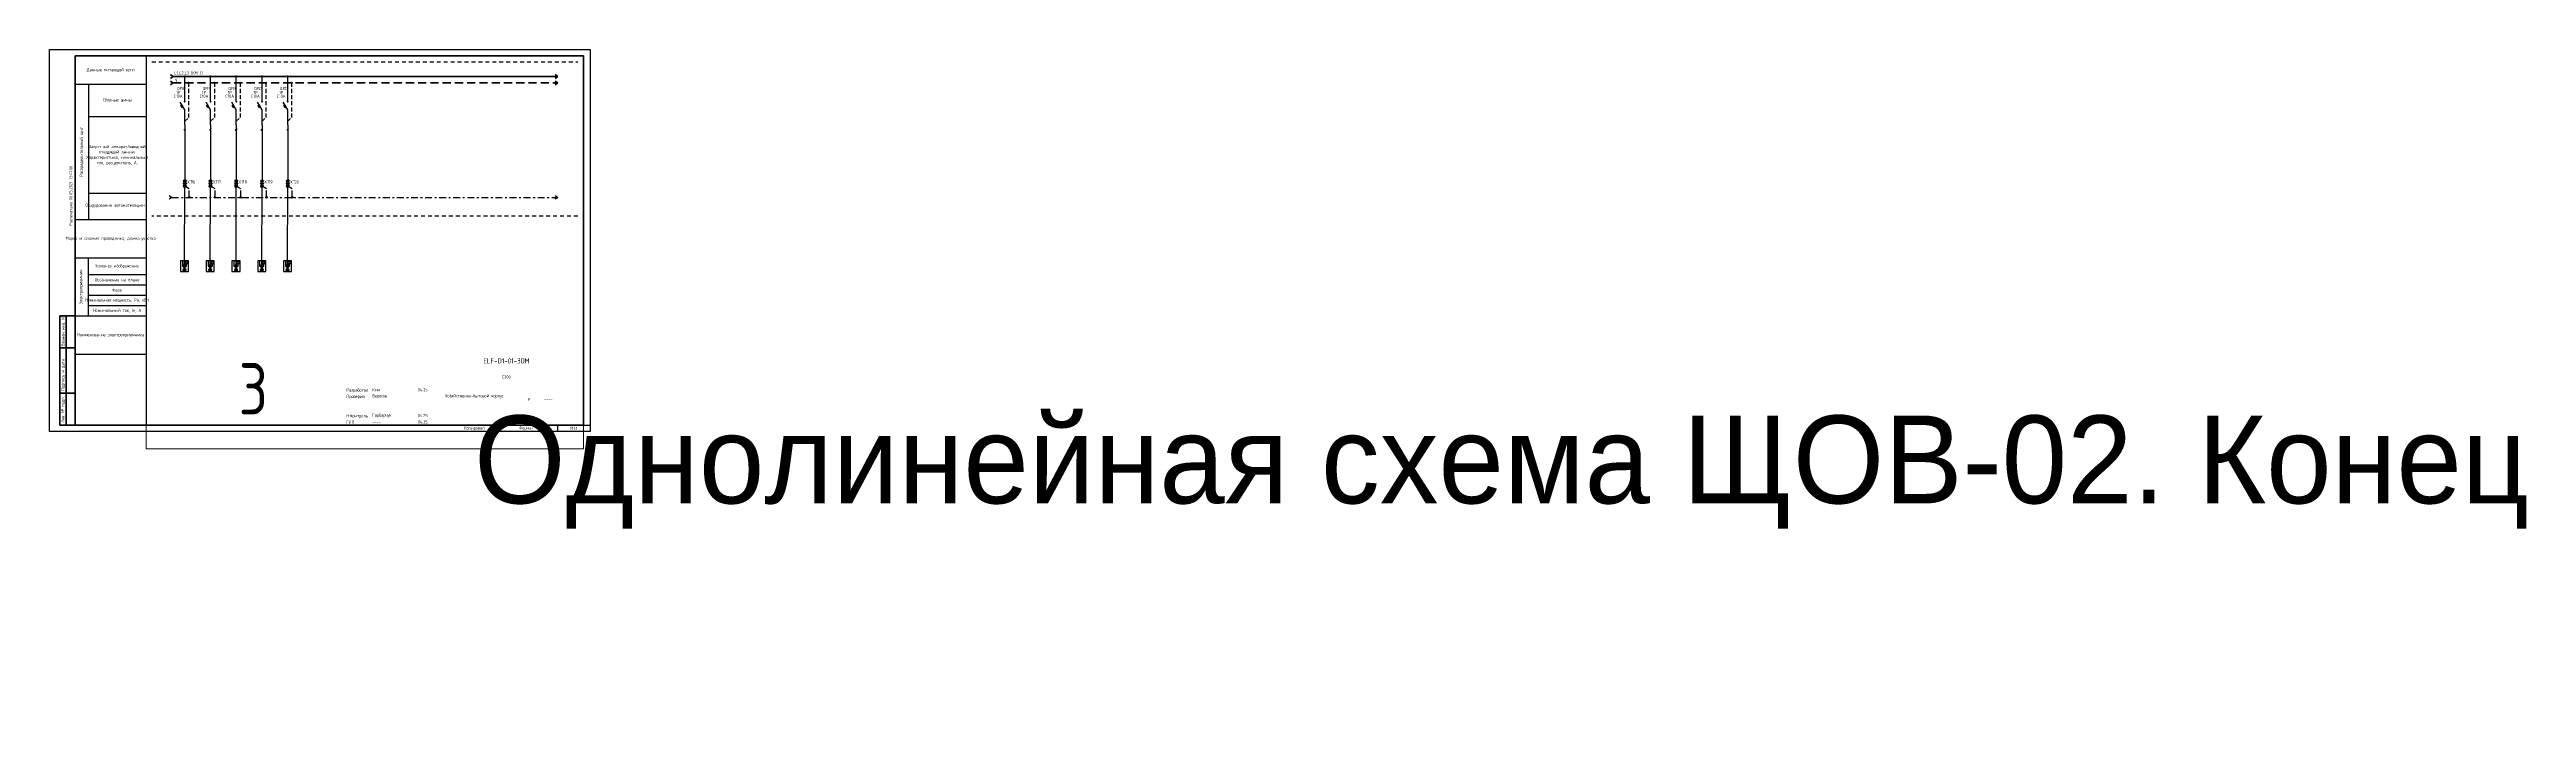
# Paper-space layout 'ЩР (3)' of a CAD drawing. Header units: millimetres. Extents: x 0 to 1925, y -218 to 297.
# The model-space entities are those that its viewports show. They can reach past a viewport. Long polylines and large blocks are cut down to what shows.
import ezdxf
from ezdxf.enums import TextEntityAlignment as Align

# ---------------------------------------------------------------- set-up
doc = ezdxf.new("R2018")
doc.units = ezdxf.units.MM
doc.set_wipeout_variables(frame=1)
for name, pattern in [('HIDDEN2', [4.7625, 3.175, -1.5875]), ('JIS_02_0.7', [1.35, 0.75, -0.6]), ('Штрихштриховая', [10.936111, 5.291667, -2.116667, 1.411111, -2.116667])]:
    doc.linetypes.add(name, pattern=pattern)
doc.layers.add('0_UNC Defpoints ЭОМ', color=6, linetype='Continuous', plot=False)
for name, color, linetype in [('0_UNC_5 Доп. Оборудования', 1, 'Continuous'), ('0_XT', 7, 'Continuous'), ('0_Рамка', 7, 'Continuous'), ('Нумерация QF', 7, 'Continuous')]:
    doc.layers.add(name, color=color, linetype=linetype)
doc.styles.get("Standard").update_dxf_attribs({"font": 'arial.ttf'})
doc.styles.add('UNC_A', font='GOST2304A_0.ttf')
doc.styles.add('Unecom', font='GOST2304A_0.ttf', dxfattribs={"height": 2.5})
doc.styles.add('СПДС', font='isocpeur.ttf', dxfattribs={"width": 0.8, "height": 2.5})

# ---------------------------------------------------------------- blocks, each defined once
blk = doc.blocks.new('*U169')
at = {"lineweight": 60, "ltscale": 10}
for p, q in [((20, 292), (415, 292)), ((20, 5), (20, 292)), ((415, 292), (415, 5)), ((8, 90), (20, 90)), ((8, 5), (8, 90)), ((13, 90), (13, 5)), ((20, 90), (20, 5)), ((20, 90), (20, 5)), ((8, 65), (20, 65)), ((8, 30), (20, 30)), ((20, 5), (8, 5)), ((415, 5), (20, 5))]:
    blk.add_line(p, q, dxfattribs=at)
at = {"layer": '0_UNC Defpoints ЭОМ', "ltscale": 10}
blk.add_lwpolyline([(420, 0), (0, 0), (0, 297), (420, 297)], close=True, dxfattribs=at)
at = {"layer": '0_UNC Defpoints ЭОМ', "lineweight": 30}
blk.add_lwpolyline([(395, 5), (420, 5), (420, 0), (395, 0)], close=True, dxfattribs=at)
at = {"char_height": 2.5, "attachment_point": 4, "rotation": 90, "style": 'Unecom'}
for s, insert, width in [('{\\fGOST type A|b0|i1|c204|p34; }Взамен инв. №', (10.5, 65), 25), (' Подпись и дата', (10.5, 30), 35), (' Инв. № подл.', (10.5, 5), 24.419)]:
    blk.add_mtext(s, dxfattribs=dict(at, insert=insert, width=width))
at = {"style": 'Unecom'}
for s, insert, char_height, width, attachment_point, line_spacing_factor in [('ELF-D1-01-ЭОМ', (355, 55), 4, 120, 5, 2), ('D100', (355, 42.5), 2.5, 115, 5, 1.5), ('Разработал', (230.7, 32), 2.5, 20, 4, 2), ('Проверил', (230.7, 27), 2.5, 20, 4, 2), ('Ким', (250.8, 32.5), 2.5, 19.921, 4, 2), ('Вересов', (250.8, 27.5), 2.5, 19.921, 4, 2), ('04.25', (290, 32.5), 2.5, 10, 5, 2), ('Хозяйственно-бытовой корпус', (330, 27.5), 2.5, 70, 5, 1.5), ('Р', (372.5, 25), 2.5, 15, 5, 2), ('Н.Контроль', (230.7, 12), 2.5, 20, 4, 2), ('ГИП', (230.7, 7.3), 2.5, 20, 4, 2), ('----', (250.8, 7), 2.5, 19.921, 4, 2), ('Гарбарчук', (250.8, 12.5), 2.5, 19.921, 4, 2), ('04.25', (290, 12.5), 2.5, 10, 5, 2), ('04.25', (290, 7.5), 2.5, 10, 5, 2)]:
    blk.add_mtext(s, dxfattribs=dict(at, insert=insert, char_height=char_height, width=width, attachment_point=attachment_point, line_spacing_factor=line_spacing_factor))
at = {"char_height": 2.5, "attachment_point": 4, "style": 'Unecom'}
for s, insert, width in [('Формат  ', (364.9, 2.6), 50), ('\\pi1; ', (250, -133.2), 20), ('\\pi1; ', (250, -133.2), 20), ('\\pxi0.4; ', (250, -133.2), 20), ('\\pi1; ', (512.5, -218.3), 20), ('\\pi1; ', (512.5, -218.3), 20), ('\\pxi0.4; ', (512.5, -218.3), 20)]:
    blk.add_mtext(s, dxfattribs=dict(at, insert=insert, width=width))
at = {"style": 'Unecom'}
blk.add_attdef('ЛИСТ_№', text='', height=2.5, dxfattribs=at).set_placement((387.5, 25), align=Align.MIDDLE_CENTER)
blk.add_attdef('КОЛ-ВО_ЛИСТОВ', text='', height=2.5, dxfattribs=at).set_placement((404.7, 23.7), align=Align.CENTER)
at = {"lineweight": 30, "flags": 104}
blk.add_attdef('ОПИСАНИЕ_ЛИСТА', text='', height=2.5, dxfattribs=at).set_placement((329.9, 12.5), align=Align.MIDDLE_CENTER)
at = {"style": 'Unecom', "flags": 8}
blk.add_attdef('ФОРМАТ_БУМАГИ', (379.4, 1.3), '', height=2.5, dxfattribs=at)
at = {"layer": '0_Рамка', "style": 'СПДС', "width": 0.8}
blk.add_text('Распечатано 06.05.2021 13:41:06', height=2.5, rotation=90, dxfattribs=at).set_placement((16.5, 160), align=Align.MIDDLE_LEFT)
at = {"layer": 'Defpoints', "insert": (330, 2.5), "char_height": 2.5, "width": 70, "attachment_point": 5, "style": 'Unecom'}
blk.add_mtext('Копировал', dxfattribs=at)
blk = doc.blocks.new('_Боковик_схема Юником')
at = {"color": 0, "lineweight": -2, "ltscale": 3}
blk.add_lwpolyline([(0, 232), (55, 232), (55, 0), (0, 0)], close=True, dxfattribs=at)
for points in [[(0, 210), (55, 210), (55, 125), (10.3, 125)], [(10.3, 210), (10.3, 105)], [(10.3, 185), (55, 185)], [(0, 105), (55, 105)], [(0, 75), (55, 75)], [(10, 75), (10, 30)], [(10, 62), (51.8, 62)], [(10, 62), (55, 62)], [(10, 54), (55, 54)], [(10, 46), (55, 46)], [(0, 30), (55, 30)], [(10, 38), (55, 38)]]:
    blk.add_lwpolyline(points, dxfattribs=at)
at = {"color": 0, "lineweight": -2, "char_height": 2.5, "attachment_point": 5, "style": 'Unecom'}
for s, insert, width in [('Данные питающей сети', (27.5, 221), 55), ('Сборные шины', (32.6, 197.5), 44.736), ('Защитный аппарат/вводной отходящей линии.\\PХарактеристика, номинальный ток, расцепитель, А.', (32.6, 155), 44.736), ('Оборудование автоматизации', (31, 115.7), 37.884), ('Марка и сечение проводника, длина участка', (27.5, 90), 55), ('Обозначение на плане', (32.5, 58), 45), ('Условное изображение', (32.5, 68.5), 45), ('Номинальная мощность, Рн, кВт', (32.5, 42), 45), ('Фаза', (32.5, 50), 45), ('Номинальный ток, Iн, А', (32.5, 34), 45), ('Наименование электроприемника', (27.5, 15), 55)]:
    blk.add_mtext(s, dxfattribs=dict(at, insert=insert, width=width))
at = {"color": 0, "lineweight": -2, "char_height": 2.5, "attachment_point": 5, "rotation": 90, "style": 'Unecom'}
for s, insert, width in [('Распределительный щит', (5.1, 157.5), 105), ('Электроприемник', (4.6, 52.5), 45)]:
    blk.add_mtext(s, dxfattribs=dict(at, insert=insert, width=width))
blk = doc.blocks.new('*U167')
at = {"lineweight": 40}
for p, q in [((0, 0), (-2, 1.5)), ((0, 0), (-2, -1.5)), ((299.1, 0), (297.1, 1.5)), ((299.1, 0), (297.1, -1.5)), ((0, -5), (-2, -3.5)), ((0, -5), (-2, -6.5)), ((299.1, -5), (297.1, -3.5)), ((299.1, -5), (297.1, -6.5))]:
    blk.add_line(p, q, dxfattribs=at)
at = {"linetype": 'ByBlock', "lineweight": 40}
blk.add_lwpolyline([(0, 0), (299.1, 0)], dxfattribs=at)
at = {"color": 4, "linetype": 'HIDDEN2', "lineweight": 40, "ltscale": 2}
blk.add_lwpolyline([(0, -5), (299.1, -5)], dxfattribs=at)
at = {"insert": (1.2, -1.6), "char_height": 2.5, "attachment_point": 1, "style": 'UNC_A'}
blk.add_mtext_dynamic_manual_height_columns('N', width=3.844, gutter_width=12.5, heights=[0], dxfattribs=at)
at = {"style": 'UNC_A'}
blk.add_attdef('ЛИНИЯ', (1, 1.5), '', height=2.5, dxfattribs=at)
blk = doc.blocks.new('*U165')
for p, q in [((0, -36.3), (0, -16.7)), ((0, -42.8), (-3.5, -36.7)), ((-0.4, -36.6), (0.4, -35.9)), ((0.4, -36.6), (-0.4, -35.9)), ((0, -54.3), (0, -42.8))]:
    blk.add_line(p, q)
at = {"color": 4, "linetype": 'HIDDEN2'}
for p in [(3, -21.7), (0, -51.6)]:
    blk.add_line(p, (3, -48.6), dxfattribs=at)
blk.add_lwpolyline([(-2.1, -41.1), (-3.1, -39.4), (-2.3, -38.9), (-1.3, -40.6)], close=True)
for centre in [(0, -16.7), (3, -21.7)]:
    blk.add_circle(centre, 0.5)
at = {"insert": (-6.2, -24.9), "char_height": 2.5, "attachment_point": 1, "style": 'Unecom'}
blk.add_mtext_dynamic_manual_height_columns('\\pxql;QF', width=5.707, gutter_width=12.5, heights=[4.37], dxfattribs=at)
at = {"style": 'Unecom'}
for tag, p in [('P', (-3.4, -30.4)), ('A', (-1.7, -33.3))]:
    blk.add_attdef(tag, text='', height=2.5, dxfattribs=at).set_placement(p, align=Align.RIGHT)
blk.add_attdef('N', (-3.2, -27.4), '', height=2.5, dxfattribs=at)
blk = doc.blocks.new('*U103')
at = {"lineweight": 25}
blk.add_line((-0.7, -0.7), (0.7, 0.7), dxfattribs=at)
blk = doc.blocks.new('3 ур. кламмы')
at = {"color": 32, "true_color": 0xcd6928}
for p, q in [((0.8, 0), (-1, -1.8)), ((1, -0.2), (-0.8, -2))]:
    blk.add_line(p, q, dxfattribs=at)
at = {"color": 5}
for p, q in [((0.8, -2), (-1, -3.8)), ((1, -2.2), (-0.8, -4))]:
    blk.add_line(p, q, dxfattribs=at)
at = {"color": 3}
for p, q in [((0.8, -4), (-1, -5.8)), ((1, -4.2), (-0.8, -6))]:
    blk.add_line(p, q, dxfattribs=at)
at = {"color": 32, "true_color": 0xcd6928}
blk.add_circle((0, -1), 1, dxfattribs=at)
at = {"color": 5}
blk.add_circle((0, -3), 1, dxfattribs=at)
at = {"color": 3}
blk.add_circle((0, -5), 1, dxfattribs=at)
at = {"style": 'UNC_A'}
blk.add_attdef('1', (1.7, -3), '', height=2.5, dxfattribs=at)
blk = doc.blocks.new('*U175')
at = {"color": 0}
blk.add_wipeout([(-2.5, 3.3), (2.5, 3.3), (2.5, -3.3), (-2.5, -3.3)], dxfattribs=at)
for p, q in [((1.2, 0), (-1.2, 0)), ((0, 0), (-0.5, 0.1)), ((0, 0), (-0.5, 0.1)), ((0, -1.3), (0, 3.3)), ((0, 0), (0.5, 0.1)), ((0, 0), (0.5, 0.1)), ((1.1, 1.8), (1.3, 1.3)), ((1.6, 1.8), (1.1, 1.8)), ((1.3, 3), (1.3, 3.3)), ((1.6, 1.8), (1.3, 1.3)), ((-0.6, -1.6), (-0.4, -2.9)), ((0, 0), (-0.5, -0.1)), ((0, 0), (-0.5, -0.1)), ((-0.3, -1.8), (0.3, -1.8)), ((0, 0), (0.5, -0.1)), ((0, 0), (0.5, -0.1)), ((0, -3), (0, -3.3)), ((0.6, -1.6), (0.4, -2.9))]:
    blk.add_line(p, q, dxfattribs=at)
for points in [[(-2.5, 3.3), (-2.5, -3.3), (2.5, -3.3), (2.5, 3.3)], [(-1.2, 0), (0, -1.2), (1.2, 0), (0, 1.2)]]:
    blk.add_lwpolyline(points, close=True, dxfattribs=at)
for points in [[(-1.3, 3.3), (-1.3, 0), (-1.2, 0)], [(1.2, 0), (1.3, 0), (1.3, 1.3)]]:
    blk.add_lwpolyline(points, dxfattribs=at)
for centre in [(1.3, 2.2), (0, -2.2)]:
    blk.add_circle(centre, 0.833, dxfattribs=at)
at = {"color": 18, "true_color": 0x000000, "style": 'Unecom'}
blk.add_attdef('K.', (-0.7, 5.1), '', height=2.5, dxfattribs=at)

msp = doc.modelspace()

# ---------------------------------------------------------------- linework, layer by layer
at = {"color": 6}
for points in [[(735, 1578), (395, 1578), (395, 1291), (735, 1291), (735, 1578)], [(1075, 1578), (735, 1578), (735, 1291), (1075, 1291), (1075, 1578)], [(1415, 1578), (1075, 1578), (1075, 1291), (1415, 1291), (1415, 1578)]]:
    msp.add_lwpolyline(points, dxfattribs=at)
at = {"linetype": 'JIS_02_0.7', "ltscale": 4}
for points in [[(739.5, 1573.5), (1070.5, 1573.5)], [(1070.5, 1453.5), (739.5, 1453.5)]]:
    msp.add_lwpolyline(points, dxfattribs=at)
for points in [[(765.1, 1524.5), (765.1, 1481.8)], [(785.1, 1524.5), (785.1, 1481.8)], [(805.1, 1524.5), (805.1, 1481.8)], [(825.1, 1524.5), (825.1, 1481.8)], [(845.1, 1524.5), (845.1, 1481.8)], [(753, 1469.6), (755, 1468.1), (753, 1466.6)], [(764.9, 1418.7), (765.1, 1475.8)], [(784.9, 1418.7), (785.1, 1475.8)], [(804.9, 1418.7), (805.1, 1475.8)], [(824.9, 1417.6), (825.1, 1475.8)], [(844.9, 1417.6), (845.1, 1475.8)], [(1053, 1469.6), (1055, 1468.1), (1053, 1466.6)]]:
    msp.add_lwpolyline(points)
at = {"color": 3, "linetype": 'Штрихштриховая'}
for points in [[(755, 1468.1), (1055, 1468.1)], [(768.6, 1468.1), (768.6, 1474.6), (765.1, 1476.8)], [(788.6, 1468.1), (788.6, 1474.6), (785.1, 1476.8)], [(808.6, 1468.1), (808.6, 1474.6), (805.1, 1476.8)], [(828.6, 1468.1), (828.6, 1474.6), (825.1, 1476.8)], [(848.6, 1468.1), (848.6, 1474.6), (845.1, 1476.8)]]:
    msp.add_lwpolyline(points, dxfattribs=at)
at = {"color": 0, "linetype": 'ByBlock', "lineweight": -3}
for centre in [(768.6, 1468.1), (788.6, 1468.1), (808.6, 1468.1), (828.6, 1468.1), (848.6, 1468.1)]:
    msp.add_circle(centre, 0.575, dxfattribs=at)

# ---------------------------------------------------------------- block references
for name, p, values in [('*U167', (755.9, 1562), {'ЛИНИЯ': 'L1,L2,L3 (KM-1)'}), ('3 ур. кламмы', (765.1, 1481.8), {'1': 'XT'}), ('3 ур. кламмы', (785.1, 1481.8), {'1': 'XT'}), ('3 ур. кламмы', (805.1, 1481.8), {'1': 'XT'}), ('3 ур. кламмы', (825.1, 1481.8), {'1': 'XT'}), ('3 ур. кламмы', (845.1, 1481.8), {'1': 'XT'})]:
    msp.add_blockref(name, p).add_auto_attribs(values)
at = {"color": 1}
ref = msp.add_blockref('*U165', (765.1, 1578.8), dxfattribs=at)
ref.add_attrib('P', '1P', dxfattribs={"height": 2.5, "style": 'Unecom'}).set_placement((761.7, 1548.3), align=Align.RIGHT)
ref.add_attrib('A', 'C10A', dxfattribs={"height": 2.5, "style": 'Unecom'}).set_placement((763.4, 1545.5), align=Align.RIGHT)
ref = msp.add_blockref('*U165', (785.1, 1578.8), dxfattribs=at)
ref.add_attrib('P', '1P', dxfattribs={"height": 2.5, "style": 'Unecom'}).set_placement((781.7, 1548.3), align=Align.RIGHT)
ref.add_attrib('A', 'C10A', dxfattribs={"height": 2.5, "style": 'Unecom'}).set_placement((783.4, 1545.5), align=Align.RIGHT)
ref = msp.add_blockref('*U165', (805.1, 1578.8), dxfattribs=at)
ref.add_attrib('P', '1P', dxfattribs={"height": 2.5, "style": 'Unecom'}).set_placement((801.7, 1548.3), align=Align.RIGHT)
ref.add_attrib('A', 'C10A', dxfattribs={"height": 2.5, "style": 'Unecom'}).set_placement((803.4, 1545.5), align=Align.RIGHT)
ref = msp.add_blockref('*U165', (825.1, 1578.8), dxfattribs=at)
ref.add_attrib('P', '1P', dxfattribs={"height": 2.5, "style": 'Unecom'}).set_placement((821.7, 1548.3), align=Align.RIGHT)
ref.add_attrib('A', 'C10A', dxfattribs={"height": 2.5, "style": 'Unecom'}).set_placement((823.4, 1545.5), align=Align.RIGHT)
ref = msp.add_blockref('*U165', (845.1, 1578.8), dxfattribs=at)
ref.add_attrib('P', '1P', dxfattribs={"height": 2.5, "style": 'Unecom'}).set_placement((841.7, 1548.3), align=Align.RIGHT)
ref.add_attrib('A', 'C10A', dxfattribs={"height": 2.5, "style": 'Unecom'}).set_placement((843.4, 1545.5), align=Align.RIGHT)
for p in [(765, 1520.9), (785, 1520.9), (805, 1520.9), (825, 1520.9), (845, 1520.9)]:
    msp.add_blockref('*U103', p)

# ---------------------------------------------------------------- texts
at = {"layer": '0_XT', "char_height": 2.5, "attachment_point": 4, "style": 'Unecom'}
for s, insert in [('16', (770.3, 1480.1)), ('17', (790.3, 1480.1)), ('18', (810.3, 1480.1)), ('19', (830.3, 1480.1)), ('20', (850.3, 1480.1))]:
    msp.add_mtext_dynamic_manual_height_columns(s, width=9.917, gutter_width=12.5, heights=[0], dxfattribs=dict(at, insert=insert))
at = {"layer": 'Defpoints', "color": 6, "insert": (807, 1339.3), "char_height": 40, "attachment_point": 1, "style": 'Unecom'}
msp.add_mtext_dynamic_manual_height_columns('3', width=99.921, gutter_width=12.5, heights=[0], dxfattribs=at)
at = {"layer": 'Нумерация QF', "char_height": 2.5, "attachment_point": 4, "style": 'Unecom'}
for s, insert in [('18', (762.3, 1552.7)), ('19', (782.3, 1552.7)), ('20', (802.3, 1552.7)), ('21', (822.3, 1552.7)), ('22', (842.3, 1552.7))]:
    msp.add_mtext_dynamic_manual_height_columns(s, width=7.51, gutter_width=12.5, heights=[0], dxfattribs=dict(at, insert=insert))

# ---------------------------------------------------------------- next in the draw order: block references
at = {"layer": '0_UNC_5 Доп. Оборудования', "color": 4, "xscale": 1.252060273136781, "yscale": 1.252060273136781, "zscale": 1.252060273136781}
for p in [(764.9, 1414.5), (784.9, 1414.5), (804.9, 1414.5), (824.9, 1414.5), (844.9, 1414.5)]:
    msp.add_blockref('*U175', p, dxfattribs=at)

psp = doc.layouts.new('ЩР (3)')

# ---------------------------------------------------------------- block references
at = {"ltscale": 100}
ref = psp.add_blockref('*U169', (0, 0), dxfattribs=at)
ref.add_attrib('ФОРМАТ_БУМАГИ', 'А3', (379.4, 1.3), dxfattribs={"height": 2.5, "style": 'Unecom'})
ref.add_attrib('ЛИСТ_№', '----', dxfattribs={"height": 2.5, "style": 'Unecom'}).set_placement((387.5, 25), align=Align.MIDDLE_CENTER)
lines = psp.add_mtext('Однолинейная схема ЩОВ-02. Конец', dxfattribs={"insert": (329.9, 12.5), "char_height": 68.284, "attachment_point": 1})
ref.add_attrib('ОПИСАНИЕ_ЛИСТА', '', (329.9, 12.5), dxfattribs={"flags": 104}).embed_mtext(lines)
at = {"lineweight": -3}
psp.add_blockref('_Боковик_схема Юником', (20, 60), dxfattribs=at)

# ---------------------------------------------------------------- texts
at = {"insert": (407.5, 2.5), "char_height": 2.5, "width": 25, "attachment_point": 5, "line_spacing_factor": 2, "style": 'Unecom'}
psp.add_mtext('М1:1', dxfattribs=at)

# ---------------------------------------------------------------- viewports
at = {"layer": 'Defpoints', "color": 6}
psp.add_viewport(center=(245, 139.3), size=(340, 305.449), view_center_point=(905, 1425.3), view_height=305.449, dxfattribs=at)

doc.saveas('drawing.dxf')
